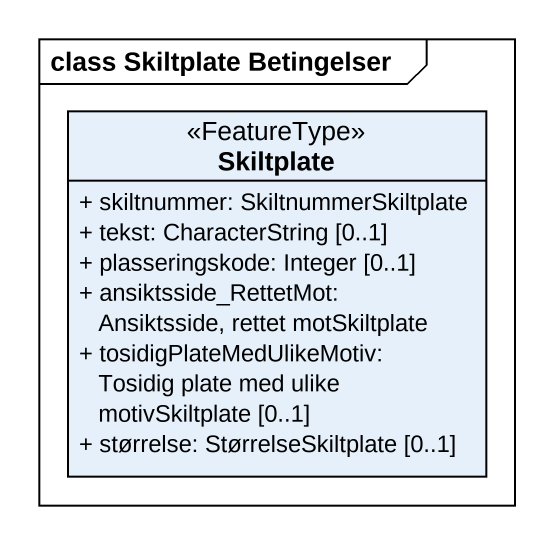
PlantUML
@startuml
mainframe class Skiltplate Betingelser
hide circle
hide empty members
skinparam classAttributeIconSize 0
class Skiltplate <<FeatureType>> {
  + skiltnummer: SkiltnummerSkiltplate
  + tekst: CharacterString [0..1]
  + plasseringskode: Integer [0..1]
  + ansiktsside_RettetMot: Ansiktsside, rettet motSkiltplate
  + tosidigPlateMedUlikeMotiv: Tosidig plate med ulike motivSkiltplate [0..1]
  + størrelse: StørrelseSkiltplate [0..1]
}
@enduml
